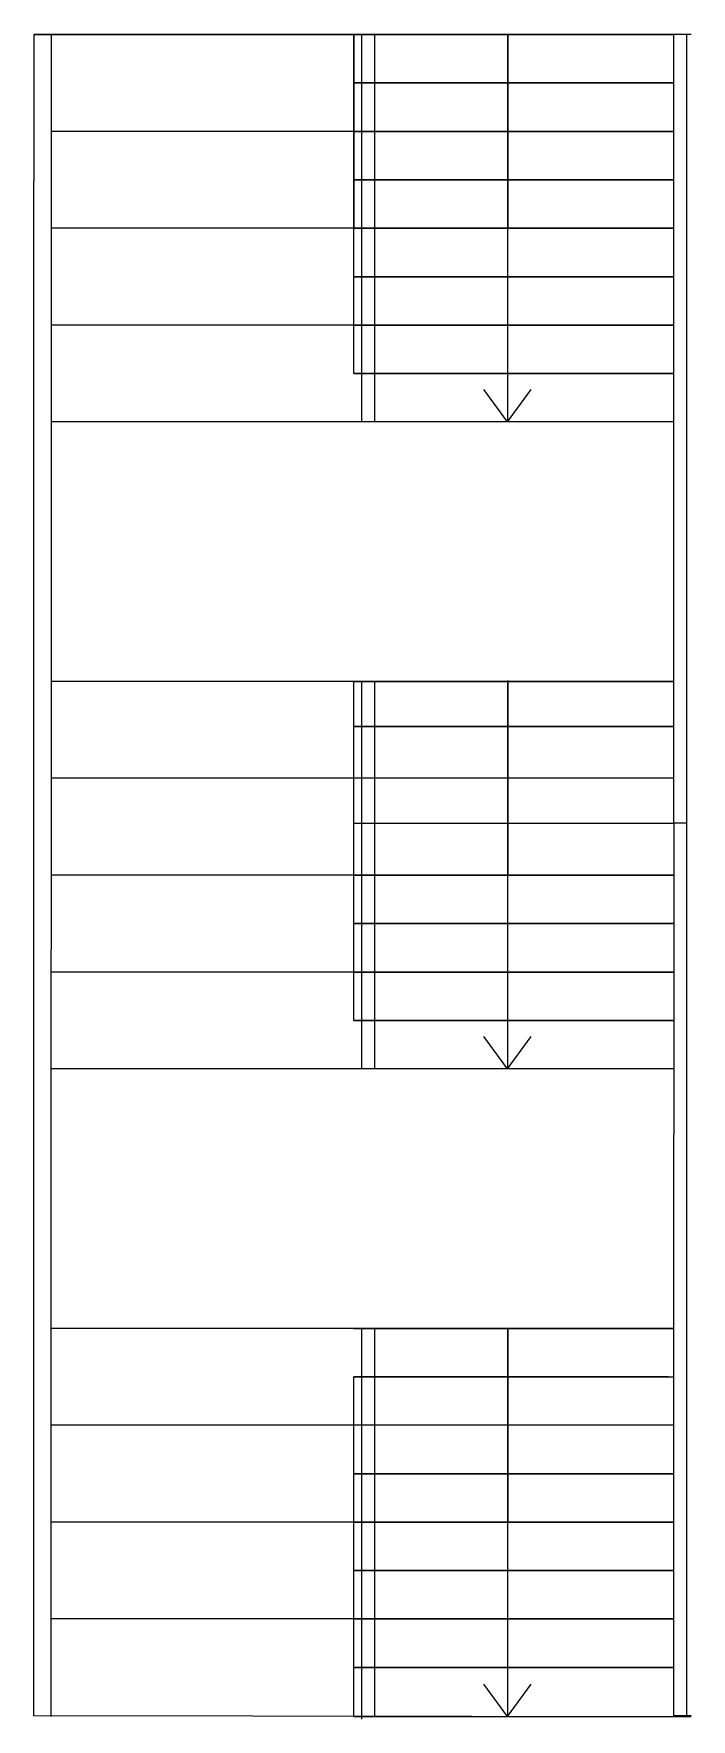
# Model space of a CAD drawing. Header units: millimetres. Extents: x -10.9 to -4.6, y 188.4 to 204.7.
import ezdxf

# ---------------------------------------------------------------- set-up
doc = ezdxf.new("R2010")
doc.units = ezdxf.units.MM
doc.layers.add('- C - widok rzut', color=253, linetype='Continuous', lineweight=9, true_color=0x999999)

msp = doc.modelspace()

# ---------------------------------------------------------------- linework, layer by layer
at = {"layer": '- C - widok rzut', "ltscale": 0.1}
for p, q in [((-10.919039, 204.654388), (-7.836333, 204.653752)), ((-7.836345, 204.653752), (-10.919039, 204.653752)), ((-10.919039, 204.653752), (-10.919039, 203.241556)), ((-7.836208, 204.653635), (-10.752828, 204.653812)), ((-10.752373, 204.654388), (-10.752373, 203.218048)), ((-4.586332, 204.653752), (-8.002999, 204.653752)), ((-7.836345, 204.653752), (-7.836333, 202.787085)), ((-7.836333, 204.653752), (-7.836333, 202.806742)), ((-7.836333, 204.653752), (-7.836333, 204.653752)), ((-7.836333, 204.653752), (-4.752999, 204.653752)), ((-7.836208, 201.386967), (-7.836009, 204.653635)), ((-4.752874, 204.653635), (-7.836208, 204.653635)), ((-7.758164, 200.920491), (-7.757527, 204.653735)), ((-7.635207, 200.920491), (-7.635207, 204.653635)), ((-6.356036, 204.661334), (-6.356036, 200.920491)), ((-6.353441, 204.661334), (-6.356036, 200.920491)), ((-4.752999, 202.37184), (-4.752999, 204.653752)), ((-4.62791, 202.354197), (-4.62791, 204.653752)), ((-7.836333, 204.187085), (-7.836333, 204.187085)), ((-7.836333, 204.187085), (-4.752999, 204.187085)), ((-4.752999, 204.187085), (-7.836333, 204.187085)), ((-7.835927, 204.220369), (-7.836208, 204.220389)), ((-7.836333, 203.720418), (-10.752953, 203.720596)), ((-7.836208, 203.720301), (-10.752828, 203.720479)), ((-4.752999, 203.720418), (-7.836333, 203.720418)), ((-7.836333, 203.720418), (-4.752999, 203.720418)), ((-4.752874, 203.720301), (-7.836208, 203.720301)), ((-10.918914, 197.054269), (-10.919039, 203.241556)), ((-10.752373, 203.218048), (-10.753112, 188.454251)), ((-7.836333, 203.253751), (-7.836333, 203.253751)), ((-7.836333, 203.253751), (-4.752999, 203.253751)), ((-4.752999, 203.253751), (-7.836333, 203.253751)), ((-7.836208, 203.286969), (-7.836208, 203.286878)), ((-7.836208, 203.286878), (-7.836092, 203.286878)), ((-4.752999, 203.253751), (-4.752999, 203.253751)), ((-7.836208, 202.786968), (-10.752828, 202.787145)), ((-4.752999, 202.787085), (-7.836333, 202.787085)), ((-4.752874, 202.786968), (-7.836208, 202.786968)), ((-7.836208, 202.786968), (-4.752874, 202.786968)), ((-4.627785, 199.845688), (-4.627785, 202.645689)), ((-4.752874, 197.053633), (-4.752999, 202.37184)), ((-7.836208, 202.320301), (-7.836208, 202.320301)), ((-7.836208, 202.320301), (-4.752874, 202.320301)), ((-4.752874, 202.320301), (-7.836208, 202.320301)), ((-4.752874, 202.320301), (-4.752874, 202.320301)), ((-4.627785, 197.053633), (-4.62791, 202.354197)), ((-7.836208, 201.853634), (-10.752828, 201.853812)), ((-4.752874, 201.853634), (-7.836208, 201.853634)), ((-7.836208, 201.853634), (-4.752874, 201.853634)), ((-6.356036, 201.568315), (-6.356036, 200.920491)), ((-7.836208, 201.386967), (-7.836208, 201.386967)), ((-7.836208, 201.386967), (-4.752874, 201.386967)), ((-4.752874, 201.386967), (-7.836208, 201.386967)), ((-7.836208, 201.386967), (-7.836208, 201.386967)), ((-4.752874, 201.386967), (-4.752874, 201.386967)), ((-6.356036, 200.920491), (-6.584525, 201.232991)), ((-6.356036, 200.920491), (-6.127548, 201.232991)), ((-4.752874, 200.920491), (-10.752828, 200.920491)), ((-6.356036, 200.920491), (-6.356036, 200.920491)), ((-4.627785, 197.045688), (-4.627785, 200.346134)), ((-7.836208, 198.420389), (-10.752828, 198.420567)), ((-7.836208, 195.153722), (-7.836009, 198.420389)), ((-4.752874, 198.420389), (-7.836208, 198.420389)), ((-7.836208, 198.420389), (-4.752874, 198.420389)), ((-7.759227, 194.687246), (-7.758591, 198.420389)), ((-7.635207, 194.687246), (-7.635207, 198.420389)), ((-6.356036, 198.428089), (-6.356036, 194.687246)), ((-6.353441, 198.428089), (-6.356036, 194.687246)), ((-7.835927, 197.987123), (-7.836208, 197.987144)), ((-7.836208, 197.987144), (-4.752874, 197.986966)), ((-4.752874, 197.986966), (-7.836208, 197.986966)), ((-7.836208, 197.487055), (-10.752828, 197.487233)), ((-4.752874, 197.487055), (-7.836208, 197.487055)), ((-10.918914, 197.054269), (-10.918914, 197.054269)), ((-10.918914, 191.228604), (-10.918742, 197.053815)), ((-7.836208, 197.053724), (-7.836208, 197.053633)), ((-7.836208, 197.053633), (-7.836092, 197.053633)), ((-7.836092, 197.053633), (-4.752874, 197.053633)), ((-4.752874, 197.053633), (-4.752874, 194.053632)), ((-4.627785, 197.053633), (-4.752874, 197.053633)), ((-4.627785, 194.053632), (-4.627784, 197.053633)), ((-4.627785, 197.053633), (-4.627785, 197.053633)), ((-4.627785, 197.045688), (-4.627785, 197.045688)), ((-7.836208, 196.553722), (-10.752828, 196.5539)), ((-4.752874, 196.553722), (-7.836208, 196.553722)), ((-7.836208, 196.553722), (-4.752874, 196.553722)), ((-7.836208, 196.087055), (-7.836208, 196.087055)), ((-7.836208, 196.087055), (-4.752874, 196.087055)), ((-4.752874, 196.087055), (-7.836208, 196.087055)), ((-4.752874, 196.087055), (-4.752874, 196.087055)), ((-7.836208, 195.620388), (-10.752828, 195.620566)), ((-4.752874, 195.620388), (-7.836208, 195.620388)), ((-7.836208, 195.620388), (-4.752874, 195.620388)), ((-6.356036, 195.335069), (-6.356036, 194.687246)), ((-7.836208, 195.153722), (-7.836208, 195.153722)), ((-7.836208, 195.153722), (-4.752874, 195.153722)), ((-4.752874, 195.153722), (-7.836208, 195.153722)), ((-7.836208, 195.153722), (-7.836208, 195.153722)), ((-4.752874, 195.153722), (-4.752874, 195.153722)), ((-6.356036, 194.687246), (-6.584525, 194.999746)), ((-6.356036, 194.687246), (-6.127548, 194.999746)), ((-4.752874, 194.687246), (-10.752828, 194.687246)), ((-6.356036, 194.687246), (-6.356036, 194.687246)), ((-4.752874, 191.227968), (-4.752874, 194.053632)), ((-4.627785, 191.253631), (-4.627785, 194.053632)), ((-4.627785, 191.245687), (-4.627785, 194.045687)), ((-7.836208, 192.186965), (-10.752828, 192.187143)), ((-4.752874, 192.186965), (-7.836208, 192.186965)), ((-7.836208, 192.186965), (-4.752874, 192.186965)), ((-7.760297, 188.420458), (-7.759654, 192.186965)), ((-7.635207, 188.446122), (-7.635207, 192.186965)), ((-6.356036, 192.186965), (-6.356036, 188.446122)), ((-6.353441, 192.186965), (-6.356036, 188.446122)), ((-7.836251, 188.45355), (-7.836208, 191.720298)), ((-7.836208, 191.720298), (-7.836208, 191.720298)), ((-7.836208, 191.720298), (-4.752874, 191.720298)), ((-4.805573, 191.720298), (-7.836208, 191.720298)), ((-4.805573, 191.720298), (-4.805573, 191.720298)), ((-4.627785, 188.453631), (-4.627785, 191.754077)), ((-4.627785, 188.445686), (-4.627785, 191.746132)), ((-4.752874, 188.453631), (-4.752874, 191.561746)), ((-10.918914, 188.454268), (-10.918914, 191.228604)), ((-7.836208, 191.253631), (-10.752828, 191.253809)), ((-7.836208, 191.253631), (-7.836208, 191.253631)), ((-4.752874, 191.253631), (-7.836208, 191.253631)), ((-7.836208, 190.786965), (-7.836208, 190.786965)), ((-7.836208, 190.786965), (-4.752874, 190.786965)), ((-4.752874, 190.786965), (-7.836208, 190.786965)), ((-7.836208, 190.320298), (-10.752828, 190.320475)), ((-4.752874, 190.320298), (-7.836208, 190.320298)), ((-7.836208, 190.320298), (-4.752874, 190.320298)), ((-7.836208, 189.853631), (-7.836208, 189.853631)), ((-7.836208, 189.853631), (-4.752874, 189.853631)), ((-4.752874, 189.853631), (-7.836208, 189.853631)), ((-4.752874, 189.853631), (-4.752874, 189.853631)), ((-7.836208, 189.386964), (-10.752828, 189.387142)), ((-4.752874, 189.386964), (-7.836208, 189.386964)), ((-7.836208, 189.386964), (-4.752874, 189.386964)), ((-6.356036, 189.093945), (-6.356036, 188.446122)), ((-7.836208, 188.920298), (-7.836208, 188.920298)), ((-7.836208, 188.920298), (-4.752874, 188.920298)), ((-4.752874, 188.920298), (-7.836208, 188.920298)), ((-7.836208, 188.920298), (-7.836208, 188.920298)), ((-4.752874, 188.920298), (-4.752874, 188.920298)), ((-6.356036, 188.446122), (-6.584525, 188.758622)), ((-6.356036, 188.446122), (-6.127548, 188.758622)), ((-10.918914, 188.454268), (-10.918914, 188.454268)), ((-4.586207, 188.445686), (-10.918914, 188.454268)), ((-10.753527, 188.454251), (-10.753527, 188.446122)), ((-4.586207, 188.445686), (-7.836208, 188.445686)), ((-6.356036, 188.446122), (-6.356036, 188.446122)), ((-4.586207, 188.453631), (-4.752874, 188.453631)), ((-4.627785, 188.453631), (-4.627785, 188.453631)), ((-4.627785, 188.445686), (-4.627785, 188.445686))]:
    msp.add_line(p, q, dxfattribs=at)
at = {"layer": '- C - widok rzut', "ltscale": 0.02}
msp.add_line((-4.627785, 194.045687), (-4.627784, 197.045688), dxfattribs=at)

doc.saveas('drawing.dxf')
